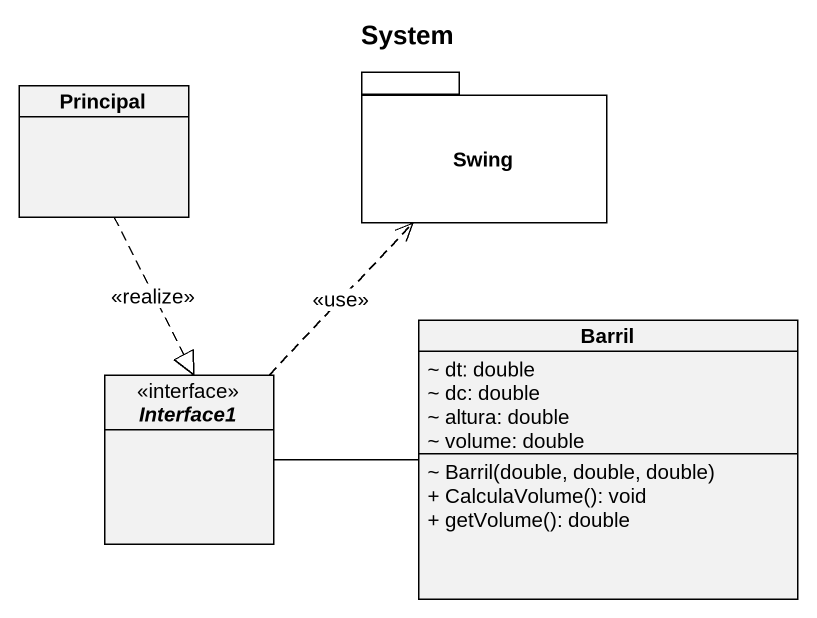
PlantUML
@startuml
title System
hide circle
hide empty members
skinparam classAttributeIconSize 0
class Principal
package Swing {
}
interface Interface1 <<interface>>
class Barril {
  ~ dt: double
  ~ dc: double
  ~ altura: double
  ~ volume: double
  ~ Barril(double, double, double)
  + CalculaVolume(): void
  + getVolume(): double
}
Principal ..|> Interface1 : <<realize>>
Interface1 .up.> Swing : <<use>>
Barril -left- Interface1
@enduml
